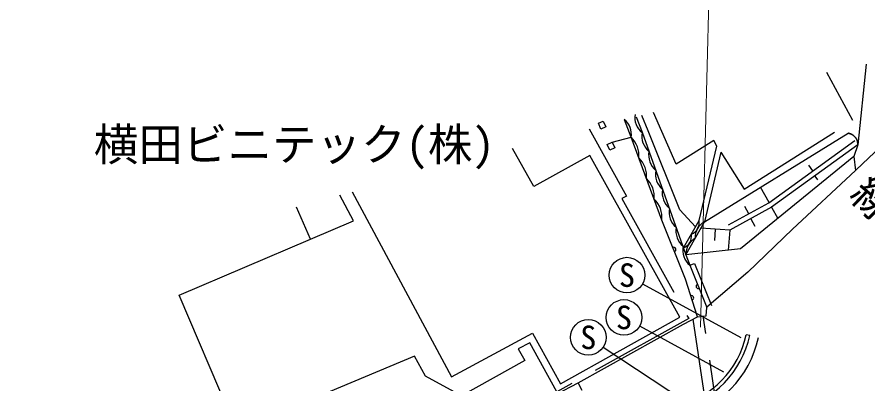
# Model space of a CAD drawing. Units: millimetres, scale not verified. Extents: x -997654 to 1989346, y -2661353 to 380000.
# Drawn here: x 171224 to 218930, y 313360 to 333957 of the extents above; entities that cross this region are included whole.
import ezdxf
from ezdxf.enums import TextEntityAlignment as Align

# ---------------------------------------------------------------- set-up
doc = ezdxf.new("R2010")
doc.units = ezdxf.units.MM
doc.header["$LTSCALE"] = 1000
doc.linetypes.add('DASHED', pattern=[7.5, 6, -1.5])
for name, color, linetype, lineweight in [('M-BGD', 7, 'Continuous', 25), ('M-BGD-EXST', 7, 'Continuous', 25), ('M-STR-HTXT', 7, 'Continuous', 13), ('M-STR-STRC', 7, 'Continuous', 25)]:
    doc.layers.add(name, color=color, linetype=linetype, lineweight=lineweight)
doc.layers.add('M-BMK-HTXT', color=7, linetype='Continuous')
doc.styles.add('@ＭＳ ゴシック', font='')
doc.styles.add('ＭＳ ゴシック', font='')
doc.styles.get('@ＭＳ ゴシック').set_extended_font_data('@MS Gothic')
doc.styles.get('ＭＳ ゴシック').set_extended_font_data('MS Gothic')

msp = doc.modelspace()

# ---------------------------------------------------------------- linework, layer by layer
at = {"layer": 'M-BGD'}
for p, q in [((204628, 326927), (205689, 327205)), ((209512, 322538), (210502, 326716)), ((210727, 326363), (209804, 322469)), ((215881, 325332), (215660, 325635)), ((215995, 325032), (216153, 324813)), ((213430, 323543), (212954, 324405)), ((186917, 323293), (186917, 323293)), ((212297, 322918), (212072, 323326)), ((213575, 323280), (213924, 322648)), ((208638, 320997), (209513, 322539)), ((212403, 322634), (212636, 322211)), ((210417, 322049), (210369, 321414)), ((211231, 321987), (211146, 320871)), ((206335, 318990), (211849, 315974)), ((206165, 316617), (210872, 314044)), ((212349, 316074), (212154, 316117)), ((204122, 315427), (208746, 312382))]:
    msp.add_line(p, q, dxfattribs=at)
at = {"layer": 'M-BGD', "linetype": 'DASHED'}
for p, q in [((209156, 317003), (211495, 301260)), ((212088, 301348), (209736, 317182)), ((202953, 312991), (202716, 313431))]:
    msp.add_line(p, q, dxfattribs=at)
for points in [[(226009, 332665), (222681, 329510), (218288, 325349), (214741, 322046), (212239, 319644), (209935, 317673)], [(210727, 326363), (212045, 324292), (218129, 328145), (216675, 330836)], [(210502, 326716), (210339, 327019), (208212, 325703), (206956, 328590)], [(203336, 327684), (205438, 323910), (205176, 323764), (208923, 317037), (201528, 312919), (199998, 315667), (199360, 315325), (199725, 314670), (196171, 312693), (194148, 313800), (193524, 314924), (182564, 310303), (182141, 311295)], [(187687, 321487), (190105, 322519), (189334, 323955)]]:
    msp.add_lwpolyline(points, dxfattribs=at)
at = {"layer": 'M-BGD'}
for points in [[(218892, 331303), (218414, 326783), (218196, 326131), (218288, 325349)], [(205967, 328346), (206303, 327485), (208763, 320606), (208987, 320025), (209934, 317661)], [(209300, 322181), (208425, 323128), (206639, 327569), (206293, 328427)], [(209424, 317124), (208747, 319243), (207418, 322560), (205689, 327205), (205314, 328183)], [(218196, 326131), (211838, 320948), (208763, 320606), (209804, 322469), (217879, 327432), (217893, 327430), (217908, 327427), (217922, 327424), (217936, 327421), (217950, 327417), (217964, 327413), (217978, 327409), (217992, 327404), (218006, 327399), (218019, 327394), (218033, 327388), (218046, 327382), (218060, 327376), (218073, 327369), (218086, 327362), (218098, 327355), (218111, 327348), (218123, 327340), (218136, 327332), (218148, 327324), (218159, 327315), (218171, 327306), (218182, 327297), (218194, 327288), (218205, 327278), (218215, 327268), (218226, 327258), (218236, 327248), (218246, 327237), (218256, 327226), (218266, 327215), (218275, 327204), (218284, 327192), (218293, 327181), (218301, 327169), (218309, 327157), (218317, 327144), (218325, 327132), (218332, 327119), (218339, 327107), (218346, 327094), (218353, 327080), (218359, 327067), (218365, 327054), (218370, 327040), (218375, 327027), (218380, 327013), (218385, 326999), (218389, 326985), (218393, 326971), (218397, 326957), (218400, 326942), (218403, 326928), (218406, 326914), (218408, 326899), (218410, 326885), (218411, 326870), (218413, 326856), (218414, 326841), (218414, 326826), (218414, 326812), (218414, 326797), (218414, 326783), (218414, 326797), (218414, 326812), (218414, 326826), (218414, 326841), (218413, 326856), (218411, 326870), (218410, 326885), (218408, 326899), (218406, 326914), (218403, 326928), (218400, 326942), (218397, 326957), (218393, 326971), (218389, 326985), (218385, 326999), (218380, 327013), (218375, 327027), (218370, 327040), (218365, 327054), (218359, 327067), (218353, 327080), (218346, 327094), (218339, 327107), (218332, 327119), (218325, 327132), (218317, 327144), (218309, 327157), (218301, 327169), (218293, 327181), (218284, 327192), (218275, 327204), (218266, 327215), (218256, 327226), (218246, 327237), (218236, 327248), (218226, 327258), (218215, 327268), (218205, 327278), (218194, 327288), (218182, 327297), (218171, 327306), (218159, 327315), (218148, 327324), (218136, 327332), (218123, 327340), (218111, 327348), (218098, 327355), (218086, 327362), (218073, 327369), (218060, 327376), (218046, 327382), (218033, 327388), (218019, 327394), (218006, 327399), (217992, 327404), (217978, 327409), (217964, 327413), (217950, 327417), (217936, 327421), (217922, 327424), (217908, 327427), (217893, 327430), (217879, 327432), (217893, 327430), (217908, 327427), (217922, 327424), (217936, 327421), (217950, 327417), (217964, 327413), (217978, 327409), (217992, 327404), (218006, 327399), (218019, 327394), (218033, 327388), (218046, 327382), (218060, 327376), (218073, 327369), (218086, 327362), (218098, 327355), (218111, 327348), (218123, 327340), (218136, 327332), (218148, 327324), (218159, 327315), (218171, 327306), (218182, 327297), (218194, 327288), (218205, 327278), (218215, 327268), (218226, 327258), (218236, 327248), (218246, 327237), (218256, 327226), (218266, 327215), (218275, 327204), (218284, 327192), (218293, 327181), (218301, 327169), (218309, 327157), (218317, 327144), (218325, 327132), (218332, 327119), (218339, 327107), (218346, 327094), (218353, 327080), (218359, 327067), (218365, 327054), (218370, 327040), (218375, 327027), (218380, 327013), (218385, 326999), (218389, 326985), (218393, 326971), (218397, 326957), (218400, 326942), (218403, 326928), (218406, 326914), (218408, 326899), (218410, 326885), (218411, 326870), (218413, 326856), (218414, 326841), (218414, 326826), (218414, 326812), (218414, 326797), (218414, 326783), (218414, 326797), (218414, 326812), (218414, 326826), (218414, 326841), (218413, 326856), (218411, 326870), (218410, 326885), (218408, 326899), (218406, 326914), (218403, 326928), (218400, 326942), (218397, 326957), (218393, 326971), (218389, 326985), (218385, 326999), (218380, 327013), (218375, 327027), (218370, 327040), (218365, 327054), (218359, 327067), (218353, 327080), (218346, 327094), (218339, 327107), (218332, 327119), (218325, 327132), (218317, 327144), (218309, 327157), (218301, 327169), (218293, 327181), (218284, 327192), (218275, 327204), (218266, 327215), (218256, 327226), (218246, 327237), (218236, 327248), (218226, 327258), (218215, 327268), (218205, 327278), (218194, 327288), (218182, 327297), (218171, 327306), (218159, 327315), (218148, 327324), (218136, 327332), (218123, 327340), (218111, 327348), (218098, 327355), (218086, 327362), (218073, 327369), (218060, 327376), (218046, 327382), (218033, 327388), (218019, 327394), (218006, 327399), (217992, 327404), (217978, 327409), (217964, 327413), (217950, 327417), (217936, 327421), (217922, 327424), (217908, 327427), (217893, 327430), (217879, 327432), (217893, 327430), (217908, 327427), (217922, 327424), (217936, 327421), (217950, 327417), (217964, 327413), (217978, 327409), (217992, 327404), (218006, 327399), (218019, 327394), (218033, 327388), (218046, 327382), (218060, 327376), (218073, 327369), (218086, 327362), (218098, 327355), (218111, 327348), (218123, 327340), (218136, 327332), (218148, 327324), (218159, 327315), (218171, 327306), (218182, 327297), (218194, 327288), (218205, 327278), (218215, 327268), (218226, 327258), (218236, 327248), (218246, 327237), (218256, 327226), (218266, 327215), (218275, 327204), (218284, 327192), (218293, 327181), (218301, 327169), (218309, 327157), (218317, 327144), (218325, 327132), (218332, 327119), (218339, 327107), (218346, 327094), (218353, 327080), (218359, 327067), (218365, 327054), (218370, 327040), (218375, 327027), (218380, 327013), (218385, 326999), (218389, 326985), (218393, 326971), (218397, 326957), (218400, 326942), (218403, 326928), (218406, 326914), (218408, 326899), (218410, 326885), (218411, 326870), (218413, 326856), (218414, 326841), (218414, 326826), (218414, 326812), (218414, 326797), (218414, 326783)], [(211164, 322292), (213414, 323534), (218238, 327026)], [(190027, 324144), (195605, 313761), (200155, 316206), (201732, 313376), (208427, 317105), (203367, 326191), (200222, 324439), (199035, 326570)], [(218414, 326783), (213575, 323280), (211231, 321987), (209604, 322110)], [(183153, 311726), (180329, 318349), (187687, 321487), (186917, 323293)], [(208987, 320025), (209247, 320129), (210194, 317765)], [(201359, 312703), (201511, 312782), (202716, 313431), (208629, 316725), (209424, 317124), (209900, 317192), (209934, 317661)]]:
    msp.add_lwpolyline(points, dxfattribs=at)
for points in [[(204000, 327664), (203854, 327990), (204128, 328113), (204274, 327787)], [(204628, 326927), (204769, 326611), (204495, 326489), (204354, 326805)]]:
    msp.add_lwpolyline(points, close=True, dxfattribs=at)
for centre, radius, start, end in [((206964, 328319), 1069, 170.5958, 232.0394), ((204680, 327391), 1025, 349.5725, 52.3221), ((207431, 327280), 1142, 170.0842, 229.4925), ((204780, 326207), 1349, 353.1445, 47.672), ((207814, 326215), 1142, 170.0842, 229.4925), ((205212, 325048), 1349, 353.1445, 47.6953), ((495846, -1167853), 1493500, 100.37437, 100.37437), ((205643, 323890), 1349, 353.1445, 47.6953), ((208197, 325151), 1142, 170.0842, 229.4925), ((208580, 324086), 1142, 170.0842, 229.4925), ((206075, 322731), 1349, 353.1445, 47.6953), ((208963, 323022), 1142, 170.0842, 229.4925), ((208790, 322439), 730, 293.0337, 7.8244), ((209346, 321957), 1142, 170.0842, 229.4925), ((210307, 321577), 1024, 119.3901, 182.2025), ((208352, 321668), 730, 293.0337, 7.8244), ((209729, 320893), 1142, 170.0842, 229.4925), ((209786, 320646), 1024, 119.3901, 182.2025), ((208081, 320907), 125, 291.8366, 111.8366), ((209461, 318843), 125, 111.824, 291.824), ((209080, 318193), 125, 287.5831, 107.5831), ((206979, 317260), 5300, 284.1711, 347.5494), ((206979, 317260), 5500, 284.1711, 347.5494)]:
    msp.add_arc(centre, radius, start, end, dxfattribs=at)
at = {"layer": 'M-BGD-EXST'}
for centre in [(205457, 319470), (205288, 317096), (203287, 315977)]:
    msp.add_circle(centre, 1000, dxfattribs=at)
at = {"layer": 'M-STR-HTXT'}
msp.add_lwpolyline([(209590, 316548), (210233, 342228), (229564, 342228)], dxfattribs=at)
at = {"layer": 'M-STR-STRC'}
msp.add_arc((206979, 317260), 6000, 284.1711, 347.5494, dxfattribs=at)

# ---------------------------------------------------------------- texts
at = {"layer": 'M-BGD-EXST', "style": 'ＭＳ ゴシック'}
for p in [(205457, 319470), (205288, 317096), (203287, 315977)]:
    msp.add_text('S', height=1320, dxfattribs=at).set_placement(p, align=Align.MIDDLE_CENTER)
at = {"layer": 'M-BMK-HTXT', "style": '@ＭＳ ゴシック'}
msp.add_text('市道宮ノ馬場十七線', height=1833, rotation=226.336, dxfattribs=at).set_placement((217484, 323848), align=Align.BOTTOM_RIGHT)
at = {"layer": 'M-BMK-HTXT', "style": 'ＭＳ ゴシック'}
msp.add_text('横田ビニテック(株)', height=1833, dxfattribs=at).set_placement((198030, 325343), align=Align.BOTTOM_RIGHT)

doc.saveas('drawing.dxf')
